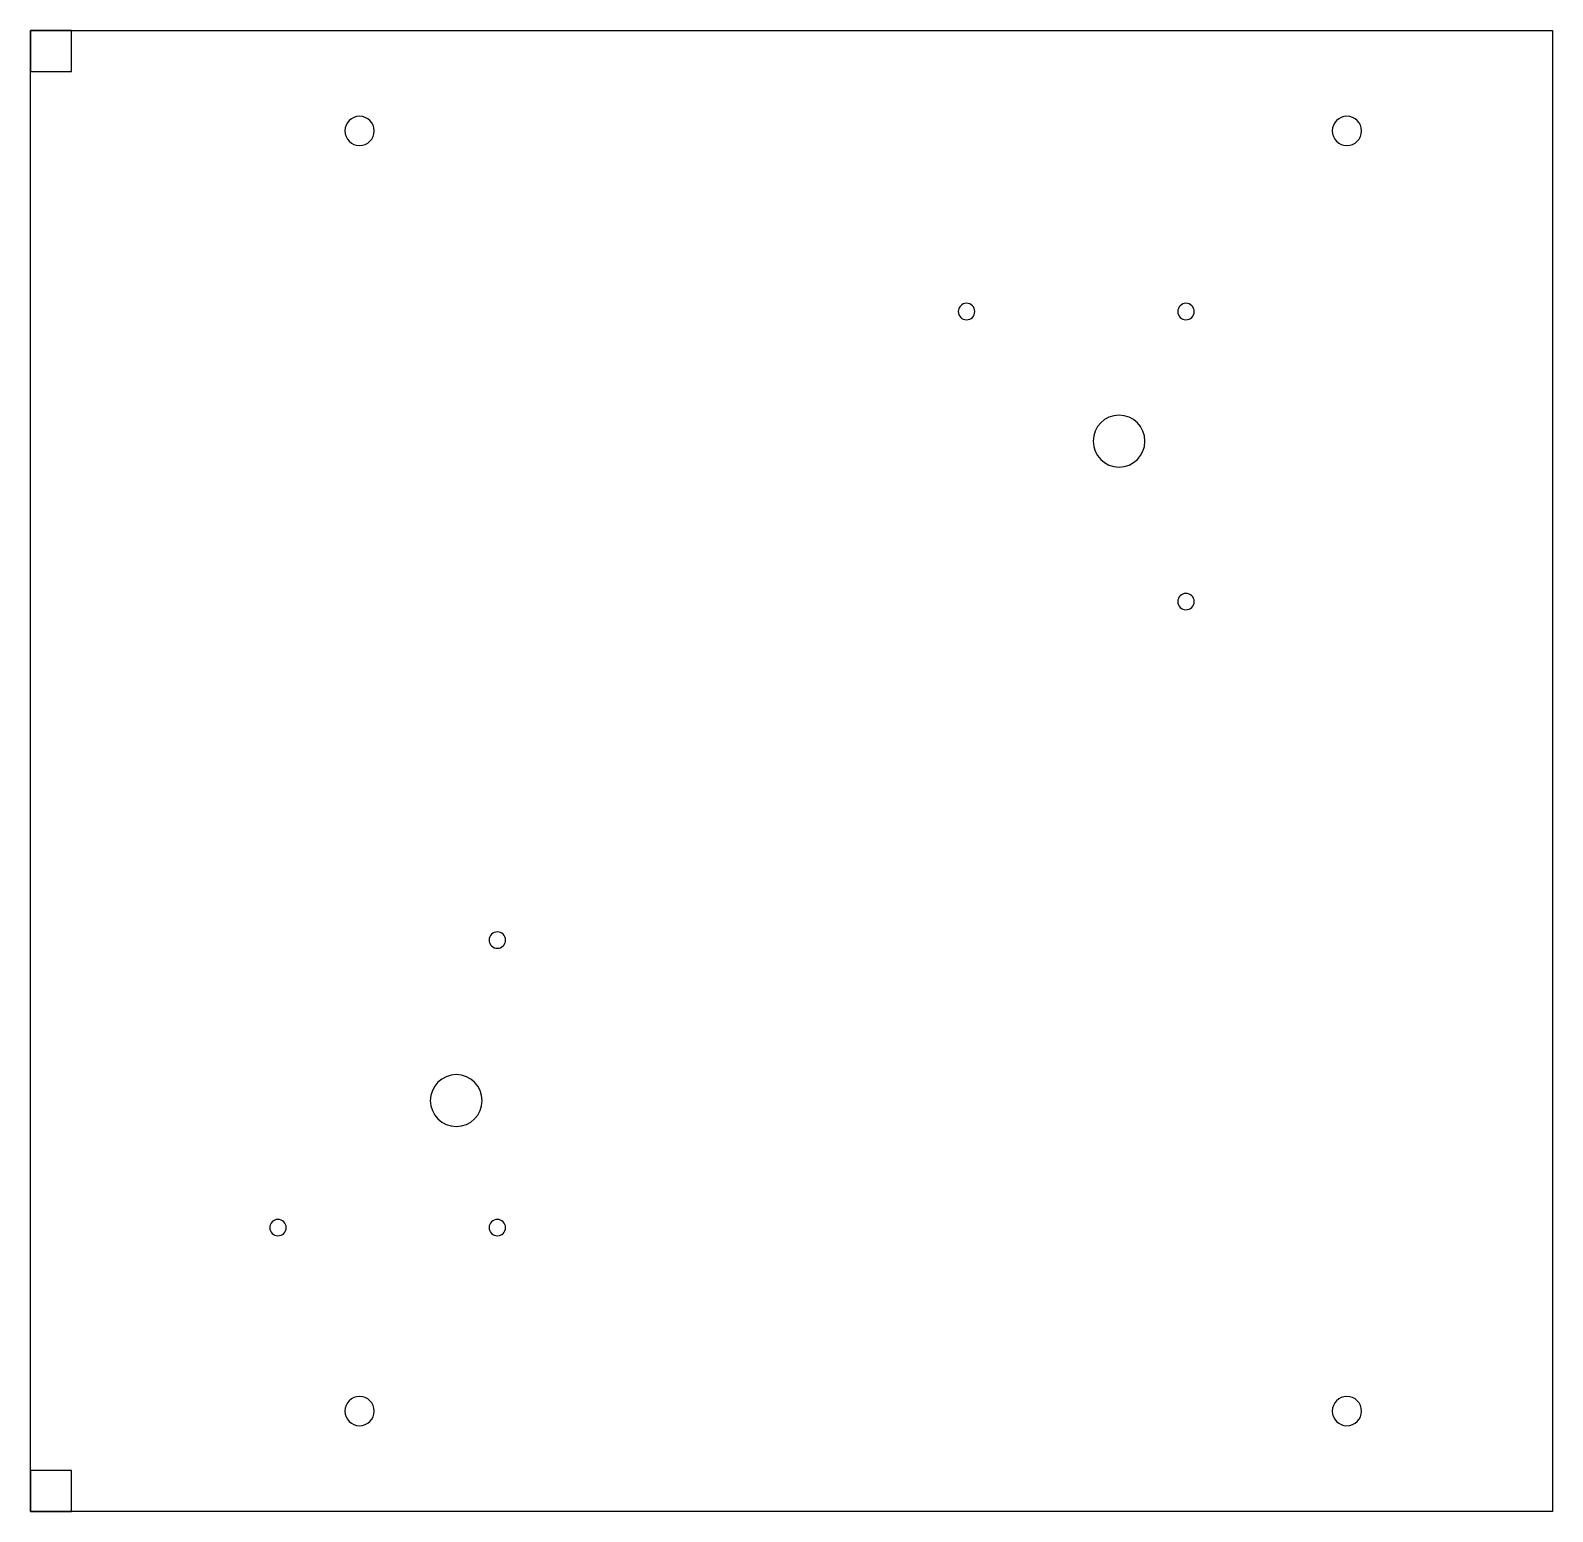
# Model space of a CAD drawing. Extents: x 0 to 18.5, y 0 to 18.
import ezdxf

# ---------------------------------------------------------------- set-up
doc = ezdxf.new("R2010")
doc.units = 0
doc.layers.add('1', color=7, linetype='CONTINUOUS')

msp = doc.modelspace()

# ---------------------------------------------------------------- linework, layer by layer
at = {"layer": '1', "color": 1, "linetype": 'CONTINUOUS'}
for p, q in [((-0.044, -0.002), (-0.044, 17.998)), ((-0.044, 17.998), (18.456, 17.998)), ((0.456, 17.998), (-0.044, 17.998)), ((-0.044, 17.998), (-0.044, 17.498)), ((0.456, 17.498), (0.456, 17.998)), ((18.456, 17.998), (18.456, -0.002)), ((-0.044, 17.498), (0.456, 17.498)), ((0.456, 0.498), (-0.044, 0.498)), ((-0.044, 0.498), (-0.044, -0.002)), ((0.456, -0.002), (0.456, 0.498)), ((18.456, -0.002), (-0.044, -0.002)), ((-0.044, -0.002), (0.456, -0.002))]:
    msp.add_line(p, q, dxfattribs=at)
for centre, radius, start, end in [((3.956, 16.777), 0.178, 90, 270), ((3.956, 16.777), 0.178, 270, 90), ((15.956, 16.777), 0.178, 90, 270), ((15.956, 16.777), 0.178, 270, 90), ((11.333, 14.582), 0.1, 90, 270), ((11.333, 14.582), 0.1, 270, 90), ((14, 14.582), 0.1, 90, 270), ((14, 14.582), 0.1, 270, 90), ((13.187, 13.007), 0.315, 90, 270), ((13.187, 13.007), 0.315, 270, 90), ((14, 11.057), 0.1, 90, 270), ((14, 11.057), 0.1, 270, 90), ((5.631, 6.943), 0.1, 90, 270), ((5.631, 6.943), 0.1, 270, 90), ((5.131, 4.993), 0.315, 90, 270), ((5.131, 4.993), 0.315, 270, 90), ((2.964, 3.449), 0.1, 90, 270), ((2.964, 3.449), 0.1, 270, 90), ((5.631, 3.449), 0.1, 90, 270), ((5.631, 3.449), 0.1, 270, 90), ((3.956, 1.219), 0.178, 90, 270), ((3.956, 1.219), 0.178, 270, 90), ((15.956, 1.219), 0.178, 90, 270), ((15.956, 1.219), 0.178, 270, 90)]:
    msp.add_arc(centre, radius, start, end, dxfattribs=at)

doc.saveas('drawing.dxf')
